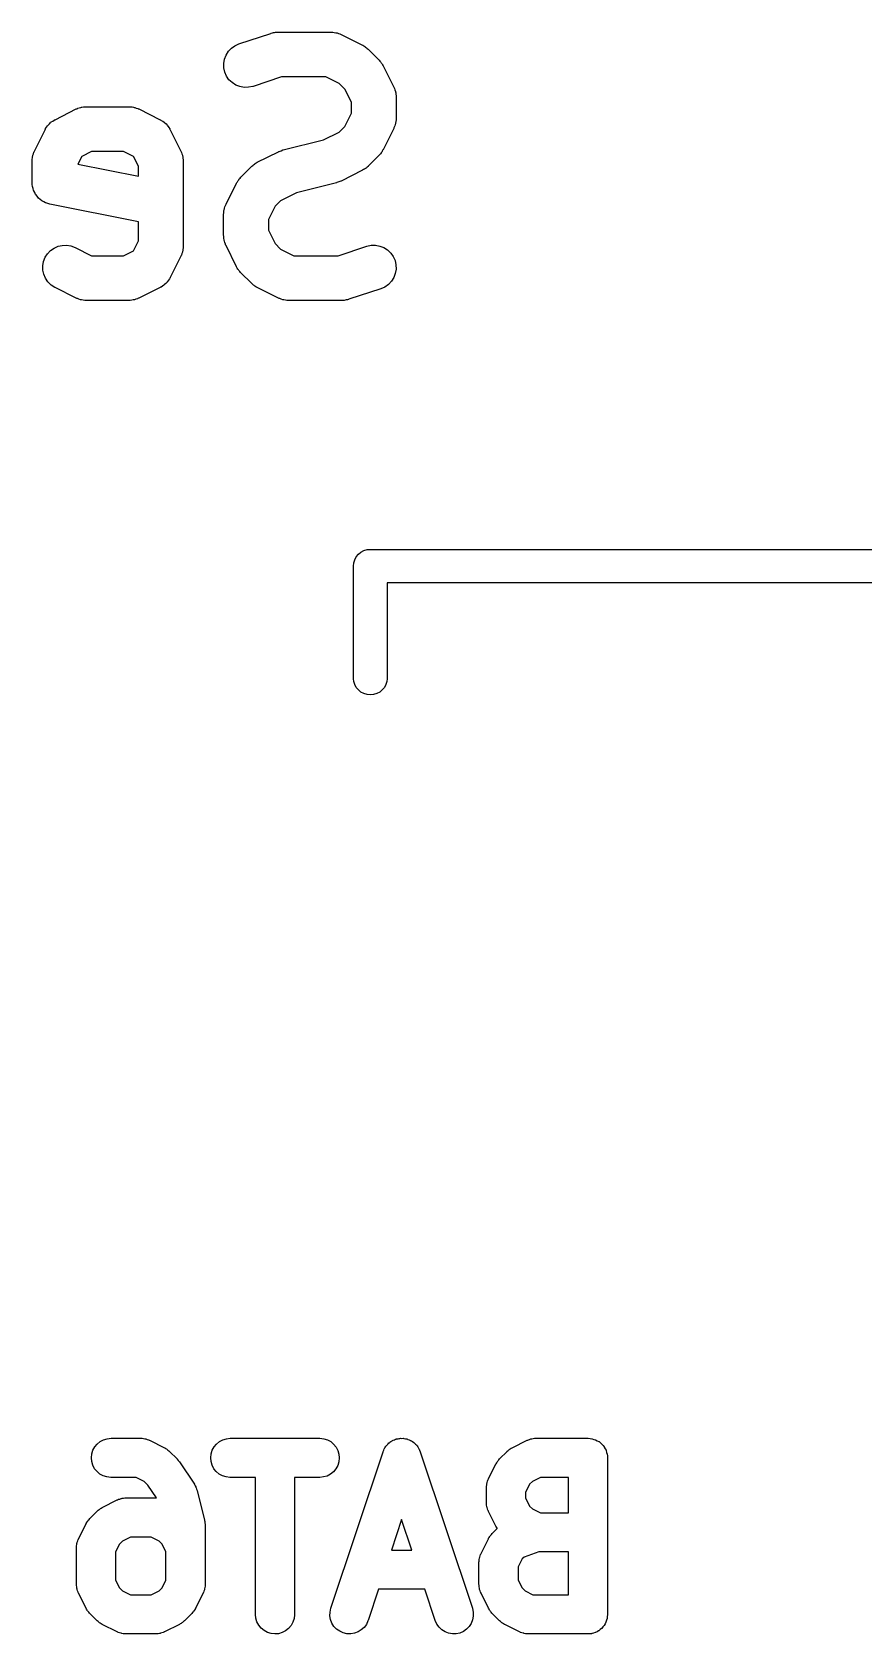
# Model space of a CAD drawing. Extents: x 10 to 156, y -120 to 0.
# Drawn here: x 49.57 to 53.29, y -119.41 to -112.25 of the extents above; entities that cross this region are included whole.
import ezdxf

# ---------------------------------------------------------------- set-up
doc = ezdxf.new("R2010")
doc.units = 0
doc.header["$MEASUREMENT"] = 0
doc.layers.add('BLACK', color=7, linetype='CONTINUOUS')

msp = doc.modelspace()

# ---------------------------------------------------------------- linework, layer by layer
at = {"layer": 'BLACK', "linetype": 'CONTINUOUS'}
for p, q in [((50.4922, -112.305), (50.635, -112.258)), ((50.635, -112.258), (50.6364, -112.257)), ((50.6364, -112.257), (50.6419, -112.256)), ((50.6419, -112.256), (50.6472, -112.254)), ((50.6472, -112.254), (50.6514, -112.254)), ((50.6514, -112.254), (50.6555, -112.253)), ((50.6555, -112.253), (50.6611, -112.253)), ((50.6611, -112.253), (50.6667, -112.252)), ((50.6667, -112.252), (50.9048, -112.252)), ((50.9048, -112.252), (50.9062, -112.252)), ((50.9062, -112.252), (50.9091, -112.253)), ((50.9091, -112.253), (50.912, -112.253)), ((50.912, -112.253), (50.9188, -112.254)), ((50.9188, -112.254), (50.9256, -112.255)), ((50.9256, -112.255), (50.9284, -112.255)), ((50.9284, -112.255), (50.9313, -112.256)), ((50.9313, -112.256), (50.9376, -112.258)), ((50.9376, -112.258), (50.9442, -112.26)), ((50.9442, -112.26), (50.9467, -112.262)), ((50.9467, -112.262), (50.9495, -112.263)), ((50.9495, -112.263), (51.0447, -112.311)), ((50.4275, -112.373), (50.4345, -112.355)), ((50.4345, -112.355), (50.445, -112.338)), ((50.445, -112.338), (50.4584, -112.324)), ((50.4584, -112.324), (50.4744, -112.313)), ((50.4744, -112.313), (50.4922, -112.305)), ((51.0447, -112.311), (51.046, -112.311)), ((51.046, -112.311), (51.0507, -112.314)), ((51.0507, -112.314), (51.0556, -112.317)), ((51.0556, -112.317), (51.0588, -112.32)), ((51.0588, -112.32), (51.0623, -112.322)), ((51.0623, -112.322), (51.0664, -112.326)), ((51.0664, -112.326), (51.0707, -112.329)), ((51.0707, -112.329), (51.1183, -112.377)), ((50.4241, -112.392), (50.4275, -112.373)), ((50.4245, -112.412), (50.4241, -112.392)), ((50.4287, -112.431), (50.4245, -112.412)), ((50.4365, -112.449), (50.4287, -112.431)), ((51.1183, -112.377), (51.1193, -112.378)), ((51.1193, -112.378), (51.1228, -112.382)), ((51.1228, -112.382), (51.1267, -112.386)), ((51.1267, -112.386), (51.1289, -112.39)), ((51.1289, -112.39), (51.1315, -112.393)), ((51.1315, -112.393), (51.1341, -112.398)), ((51.1341, -112.398), (51.1371, -112.403)), ((51.1371, -112.403), (51.1847, -112.498)), ((50.4477, -112.465), (50.4365, -112.449)), ((50.4617, -112.478), (50.4477, -112.465)), ((50.4782, -112.489), (50.4617, -112.478)), ((50.4963, -112.496), (50.4782, -112.489)), ((50.5155, -112.5), (50.4963, -112.496)), ((50.535, -112.499), (50.5155, -112.5)), ((50.5541, -112.495), (50.535, -112.499)), ((50.5554, -112.495), (50.5541, -112.495)), ((50.6829, -112.452), (50.5554, -112.495)), ((50.8812, -112.452), (50.6829, -112.452)), ((50.9408, -112.482), (50.8812, -112.452)), ((50.9654, -112.507), (50.9408, -112.482)), ((50.9952, -112.566), (50.9654, -112.507)), ((51.1847, -112.498), (51.1853, -112.499)), ((51.1853, -112.499), (51.1863, -112.502)), ((51.1863, -112.502), (51.1877, -112.505)), ((51.1877, -112.505), (51.1897, -112.511)), ((51.1897, -112.511), (51.192, -112.518)), ((49.7969, -112.587), (49.8037, -112.586)), ((49.8037, -112.586), (49.8066, -112.586)), ((49.8066, -112.586), (49.8095, -112.586)), ((49.8095, -112.586), (50, -112.586)), ((50, -112.586), (50.0014, -112.586)), ((50.0014, -112.586), (50.0043, -112.586)), ((50.0043, -112.586), (50.0073, -112.586)), ((50.0073, -112.586), (50.014, -112.587)), ((50.9952, -112.614), (50.9952, -112.566)), ((51.192, -112.518), (51.1925, -112.521)), ((51.1925, -112.521), (51.1933, -112.523)), ((51.1933, -112.523), (51.194, -112.53)), ((51.194, -112.53), (51.1951, -112.537)), ((51.1951, -112.537), (51.195, -112.54)), ((51.195, -112.54), (51.1952, -112.543)), ((51.1952, -112.543), (51.1952, -112.638)), ((49.6444, -112.662), (49.6497, -112.657)), ((49.6497, -112.657), (49.6515, -112.656)), ((49.6515, -112.656), (49.653, -112.654)), ((49.653, -112.654), (49.6595, -112.65)), ((49.6595, -112.65), (49.6658, -112.646)), ((49.6658, -112.646), (49.6677, -112.645)), ((49.6677, -112.645), (49.6696, -112.644)), ((49.6696, -112.644), (49.7648, -112.596)), ((49.7648, -112.596), (49.7661, -112.596)), ((49.7661, -112.596), (49.7688, -112.595)), ((49.7688, -112.595), (49.7714, -112.593)), ((49.7714, -112.593), (49.778, -112.591)), ((49.778, -112.591), (49.7844, -112.589)), ((49.7844, -112.589), (49.7873, -112.588)), ((49.7873, -112.588), (49.7901, -112.588)), ((49.7901, -112.588), (49.7969, -112.587)), ((50.014, -112.587), (50.0208, -112.588)), ((50.0208, -112.588), (50.0236, -112.589)), ((50.0236, -112.589), (50.0265, -112.589)), ((50.0265, -112.589), (50.0329, -112.592)), ((50.0329, -112.592), (50.0394, -112.594)), ((50.0394, -112.594), (50.042, -112.595)), ((50.042, -112.595), (50.0447, -112.596)), ((50.0447, -112.596), (50.14, -112.644)), ((50.14, -112.644), (50.1412, -112.645)), ((50.1412, -112.645), (50.143, -112.646)), ((50.143, -112.646), (50.145, -112.647)), ((50.145, -112.647), (50.1512, -112.651)), ((50.1512, -112.651), (50.1576, -112.655)), ((50.1576, -112.655), (50.1591, -112.657)), ((50.1591, -112.657), (50.1609, -112.658)), ((50.1609, -112.658), (50.1661, -112.663)), ((50.9654, -112.674), (50.9952, -112.614)), ((51.1938, -112.652), (51.1931, -112.659)), ((51.195, -112.645), (51.1938, -112.652)), ((51.1952, -112.639), (51.1949, -112.642)), ((51.1949, -112.642), (51.195, -112.645)), ((51.1952, -112.638), (51.1952, -112.639)), ((49.5772, -112.784), (49.6248, -112.689)), ((49.6248, -112.689), (49.6255, -112.687)), ((49.6255, -112.687), (49.6267, -112.686)), ((49.6267, -112.686), (49.6275, -112.684)), ((49.6275, -112.684), (49.6319, -112.677)), ((49.6319, -112.677), (49.6361, -112.671)), ((49.6361, -112.671), (49.6376, -112.669)), ((49.6376, -112.669), (49.6389, -112.668)), ((49.6389, -112.668), (49.6444, -112.662)), ((50.1661, -112.663), (50.1716, -112.669)), ((50.1716, -112.669), (50.1728, -112.671)), ((50.1728, -112.671), (50.1743, -112.672)), ((50.1743, -112.672), (50.1784, -112.679)), ((50.1784, -112.679), (50.1827, -112.685)), ((50.1827, -112.685), (50.1835, -112.687)), ((50.1835, -112.687), (50.1847, -112.689)), ((50.1847, -112.689), (50.2323, -112.784)), ((50.8699, -112.734), (50.9408, -112.699)), ((50.9408, -112.699), (50.9654, -112.674)), ((51.1847, -112.683), (51.1371, -112.778)), ((51.1857, -112.68), (51.1847, -112.683)), ((51.1872, -112.677), (51.1857, -112.68)), ((51.1892, -112.671), (51.1872, -112.677)), ((51.1917, -112.665), (51.1892, -112.671)), ((51.1922, -112.662), (51.1917, -112.665)), ((51.1931, -112.659), (51.1922, -112.662)), ((49.5702, -112.802), (49.5727, -112.796)), ((49.5727, -112.796), (49.5748, -112.789)), ((49.5748, -112.789), (49.5762, -112.787)), ((49.5762, -112.787), (49.5772, -112.784)), ((49.8331, -112.786), (49.7888, -112.808)), ((49.9764, -112.786), (49.8331, -112.786)), ((50.0207, -112.808), (49.9764, -112.786)), ((50.2323, -112.784), (50.2329, -112.785)), ((50.2329, -112.785), (50.2339, -112.788)), ((50.2339, -112.788), (50.2353, -112.79)), ((50.2353, -112.79), (50.2373, -112.797)), ((50.2373, -112.797), (50.2396, -112.803)), ((50.5743, -112.834), (50.6696, -112.787)), ((50.6696, -112.787), (50.6708, -112.786)), ((50.6708, -112.786), (50.6713, -112.786)), ((50.6713, -112.786), (50.6716, -112.786)), ((50.6716, -112.786), (50.6804, -112.783)), ((50.6804, -112.783), (50.6891, -112.779)), ((50.6891, -112.779), (50.6896, -112.779)), ((50.6896, -112.779), (50.69, -112.779)), ((50.69, -112.779), (50.8699, -112.734)), ((51.1219, -112.8), (51.1183, -112.804)), ((51.1258, -112.796), (51.1219, -112.8)), ((51.1281, -112.792), (51.1258, -112.796)), ((51.1307, -112.789), (51.1281, -112.792)), ((51.1334, -112.784), (51.1307, -112.789)), ((51.1364, -112.779), (51.1334, -112.784)), ((51.1371, -112.778), (51.1364, -112.779)), ((49.5667, -112.827), (49.567, -112.824)), ((49.5667, -112.829), (49.5667, -112.827)), ((49.5667, -112.924), (49.5667, -112.829)), ((49.5669, -112.821), (49.5681, -112.815)), ((49.567, -112.824), (49.5669, -112.821)), ((49.5681, -112.815), (49.5689, -112.808)), ((49.5689, -112.808), (49.5697, -112.805)), ((49.5697, -112.805), (49.5702, -112.802)), ((49.7888, -112.808), (49.7714, -112.843)), ((49.7714, -112.843), (50.0429, -112.897)), ((50.0429, -112.852), (50.0207, -112.808)), ((50.0429, -112.897), (50.0429, -112.852)), ((50.2396, -112.803), (50.2401, -112.806)), ((50.2401, -112.806), (50.241, -112.809)), ((50.241, -112.809), (50.2416, -112.816)), ((50.2416, -112.816), (50.2427, -112.823)), ((50.2427, -112.823), (50.2426, -112.826)), ((50.2426, -112.826), (50.2429, -112.829)), ((50.2429, -112.829), (50.2429, -113.21)), ((50.5007, -112.901), (50.5483, -112.853)), ((50.5483, -112.853), (50.5493, -112.852)), ((50.5493, -112.852), (50.5537, -112.849)), ((50.5537, -112.849), (50.5578, -112.845)), ((50.5578, -112.845), (50.5613, -112.843)), ((50.5613, -112.843), (50.5646, -112.84)), ((50.5646, -112.84), (50.5696, -112.837)), ((50.5696, -112.837), (50.5743, -112.834)), ((51.0447, -112.87), (50.9495, -112.918)), ((51.0495, -112.867), (51.0447, -112.87)), ((51.0545, -112.865), (51.0495, -112.867)), ((51.0577, -112.862), (51.0545, -112.865)), ((51.0612, -112.86), (51.0577, -112.862)), ((51.0653, -112.856), (51.0612, -112.86)), ((51.0697, -112.853), (51.0653, -112.856)), ((51.0707, -112.852), (51.0697, -112.853)), ((51.1183, -112.804), (51.0707, -112.852)), ((49.5676, -112.933), (49.5667, -112.924)), ((49.5684, -112.942), (49.5676, -112.933)), ((49.5685, -112.943), (49.5684, -112.942)), ((49.5686, -112.943), (49.5685, -112.943)), ((49.5713, -112.952), (49.5686, -112.943)), ((50.4344, -113.022), (50.482, -112.927)), ((50.482, -112.927), (50.4826, -112.925)), ((50.4826, -112.925), (50.4857, -112.921)), ((50.4857, -112.921), (50.4883, -112.916)), ((50.4883, -112.916), (50.491, -112.913)), ((50.491, -112.913), (50.4932, -112.909)), ((50.4932, -112.909), (50.4972, -112.905)), ((50.4972, -112.905), (50.5007, -112.901)), ((50.929, -112.926), (50.7492, -112.971)), ((50.9294, -112.925), (50.929, -112.926)), ((50.9299, -112.925), (50.9294, -112.925)), ((50.9387, -112.922), (50.9299, -112.925)), ((50.9474, -112.919), (50.9387, -112.922)), ((50.9478, -112.919), (50.9474, -112.919)), ((50.9482, -112.919), (50.9478, -112.919)), ((50.9495, -112.918), (50.9482, -112.919)), ((49.5739, -112.961), (49.5713, -112.952)), ((49.5741, -112.961), (49.5739, -112.961)), ((49.5742, -112.962), (49.5741, -112.961)), ((49.5786, -112.97), (49.5742, -112.962)), ((49.5829, -112.978), (49.5786, -112.97)), ((49.5832, -112.979), (49.5829, -112.978)), ((49.5834, -112.979), (49.5832, -112.979)), ((49.5893, -112.986), (49.5834, -112.979)), ((49.5951, -112.994), (49.5893, -112.986)), ((49.5954, -112.994), (49.5951, -112.994)), ((49.5957, -112.994), (49.5954, -112.994)), ((49.6028, -113), (49.5957, -112.994)), ((49.61, -113.006), (49.6028, -113)), ((49.6104, -113.006), (49.61, -113.006)), ((49.6107, -113.007), (49.6104, -113.006)), ((49.6189, -113.011), (49.6107, -113.007)), ((49.6271, -113.016), (49.6189, -113.011)), ((49.6275, -113.016), (49.6271, -113.016)), ((49.6279, -113.016), (49.6275, -113.016)), ((49.6369, -113.019), (49.6279, -113.016)), ((50.6783, -113.006), (50.6536, -113.031)), ((50.7492, -112.971), (50.6783, -113.006)), ((49.6457, -113.022), (49.6369, -113.019)), ((49.6465, -113.022), (49.6457, -113.022)), ((49.6466, -113.022), (49.6465, -113.022)), ((49.6471, -113.022), (49.6466, -113.022)), ((49.6466, -113.022), (49.6466, -113.022)), ((50.0429, -113.101), (49.6471, -113.022)), ((50.4238, -113.065), (50.4241, -113.062)), ((50.4238, -113.067), (50.4238, -113.065)), ((50.4238, -113.162), (50.4238, -113.067)), ((50.4241, -113.059), (50.4252, -113.053)), ((50.4241, -113.062), (50.4241, -113.059)), ((50.4252, -113.053), (50.426, -113.046)), ((50.426, -113.046), (50.4269, -113.043)), ((50.4269, -113.043), (50.4274, -113.04)), ((50.4274, -113.04), (50.4298, -113.034)), ((50.4298, -113.034), (50.4319, -113.027)), ((50.4319, -113.027), (50.4333, -113.025)), ((50.4333, -113.025), (50.4344, -113.022)), ((50.6536, -113.031), (50.6238, -113.09)), ((50.0429, -113.186), (50.0429, -113.101)), ((50.6238, -113.09), (50.6238, -113.138)), ((50.6238, -113.138), (50.6536, -113.198)), ((49.6357, -113.243), (49.6492, -113.229)), ((49.6492, -113.229), (49.6651, -113.218)), ((49.6651, -113.218), (49.683, -113.21)), ((49.683, -113.21), (49.702, -113.206)), ((49.702, -113.206), (49.7215, -113.205)), ((49.7215, -113.205), (49.7408, -113.208)), ((49.7408, -113.208), (49.759, -113.215)), ((49.759, -113.215), (49.8331, -113.252)), ((49.9764, -113.252), (50.0207, -113.23)), ((50.0207, -113.23), (50.0429, -113.186)), ((50.2407, -113.23), (50.2398, -113.233)), ((50.2414, -113.224), (50.2407, -113.23)), ((50.2426, -113.217), (50.2414, -113.224)), ((50.2428, -113.211), (50.2425, -113.214)), ((50.2425, -113.214), (50.2426, -113.217)), ((50.2429, -113.21), (50.2428, -113.211)), ((50.4241, -113.165), (50.4238, -113.162)), ((50.424, -113.168), (50.4241, -113.165)), ((50.425, -113.175), (50.424, -113.168)), ((50.4257, -113.181), (50.425, -113.175)), ((50.4266, -113.184), (50.4257, -113.181)), ((50.427, -113.187), (50.4266, -113.184)), ((50.4294, -113.193), (50.427, -113.187)), ((50.4314, -113.2), (50.4294, -113.193)), ((50.4327, -113.203), (50.4314, -113.2)), ((50.4338, -113.205), (50.4327, -113.203)), ((50.4344, -113.207), (50.4338, -113.205)), ((50.482, -113.302), (50.4344, -113.207)), ((50.6536, -113.198), (50.6783, -113.223)), ((50.6783, -113.223), (50.7379, -113.252)), ((50.9362, -113.252), (51.0636, -113.21)), ((51.0636, -113.21), (51.0649, -113.209)), ((51.0649, -113.209), (51.084, -113.205)), ((51.084, -113.205), (51.1035, -113.205)), ((51.1035, -113.205), (51.1227, -113.209)), ((51.1227, -113.209), (51.1409, -113.216)), ((51.1409, -113.216), (51.1573, -113.226)), ((51.1573, -113.226), (51.1714, -113.24)), ((49.6146, -113.297), (49.618, -113.278)), ((49.615, -113.316), (49.6146, -113.297)), ((49.618, -113.278), (49.6252, -113.259)), ((49.6252, -113.259), (49.6357, -113.243)), ((49.8331, -113.252), (49.9764, -113.252)), ((50.2323, -113.254), (50.1847, -113.349)), ((50.2334, -113.251), (50.2323, -113.254)), ((50.2348, -113.249), (50.2334, -113.251)), ((50.2368, -113.242), (50.2348, -113.249)), ((50.2393, -113.236), (50.2368, -113.242)), ((50.2398, -113.233), (50.2393, -113.236)), ((50.485, -113.307), (50.482, -113.302)), ((50.7379, -113.252), (50.9362, -113.252)), ((51.1714, -113.24), (51.1825, -113.256)), ((51.1825, -113.256), (51.1903, -113.274)), ((51.1903, -113.274), (51.1945, -113.293)), ((51.1945, -113.293), (51.1949, -113.312)), ((49.6191, -113.335), (49.615, -113.316)), ((49.6269, -113.353), (49.6191, -113.335)), ((49.6379, -113.369), (49.6269, -113.353)), ((49.6519, -113.383), (49.6379, -113.369)), ((50.1707, -113.37), (50.1651, -113.376)), ((50.1719, -113.369), (50.1707, -113.37)), ((50.1734, -113.367), (50.1719, -113.369)), ((50.1776, -113.361), (50.1734, -113.367)), ((50.182, -113.355), (50.1776, -113.361)), ((50.1829, -113.353), (50.182, -113.355)), ((50.184, -113.351), (50.1829, -113.353)), ((50.1847, -113.349), (50.184, -113.351)), ((50.4876, -113.312), (50.485, -113.307)), ((50.4902, -113.315), (50.4876, -113.312)), ((50.4924, -113.318), (50.4902, -113.315)), ((50.4962, -113.322), (50.4924, -113.318)), ((50.4997, -113.327), (50.4962, -113.322)), ((50.5007, -113.328), (50.4997, -113.327)), ((50.5483, -113.375), (50.5007, -113.328)), ((51.1741, -113.366), (51.1606, -113.38)), ((51.1845, -113.35), (51.1741, -113.366)), ((51.1916, -113.332), (51.1845, -113.35)), ((51.1949, -113.312), (51.1916, -113.332)), ((49.6683, -113.394), (49.6519, -113.383)), ((49.6696, -113.394), (49.6683, -113.394)), ((49.7648, -113.442), (49.6696, -113.394)), ((49.7676, -113.443), (49.7648, -113.442)), ((49.7701, -113.444), (49.7676, -113.443)), ((49.7766, -113.446), (49.7701, -113.444)), ((49.783, -113.449), (49.7766, -113.446)), ((50.0381, -113.445), (50.0316, -113.447)), ((50.0407, -113.443), (50.0381, -113.445)), ((50.0435, -113.442), (50.0407, -113.443)), ((50.0447, -113.442), (50.0435, -113.442)), ((50.14, -113.394), (50.0447, -113.442)), ((50.1418, -113.393), (50.14, -113.394)), ((50.1438, -113.392), (50.1418, -113.393)), ((50.15, -113.388), (50.1438, -113.392)), ((50.1565, -113.384), (50.15, -113.388)), ((50.1581, -113.382), (50.1565, -113.384)), ((50.1598, -113.381), (50.1581, -113.382)), ((50.1651, -113.376), (50.1598, -113.381)), ((50.5527, -113.379), (50.5483, -113.375)), ((50.5567, -113.383), (50.5527, -113.379)), ((50.5602, -113.385), (50.5567, -113.383)), ((50.5634, -113.388), (50.5602, -113.385)), ((50.5684, -113.391), (50.5634, -113.388)), ((50.5731, -113.394), (50.5684, -113.391)), ((50.5743, -113.394), (50.5731, -113.394)), ((50.6696, -113.442), (50.5743, -113.394)), ((50.6723, -113.443), (50.6696, -113.442)), ((50.6749, -113.444), (50.6723, -113.443)), ((50.6814, -113.446), (50.6749, -113.444)), ((50.6878, -113.449), (50.6814, -113.446)), ((51.1269, -113.4), (50.984, -113.447)), ((51.1447, -113.392), (51.1269, -113.4)), ((51.1606, -113.38), (51.1447, -113.392)), ((49.7859, -113.449), (49.783, -113.449)), ((49.7887, -113.45), (49.7859, -113.449)), ((49.7955, -113.451), (49.7887, -113.45)), ((49.8023, -113.452), (49.7955, -113.451)), ((49.8052, -113.452), (49.8023, -113.452)), ((49.8081, -113.452), (49.8052, -113.452)), ((49.8095, -113.452), (49.8081, -113.452)), ((50, -113.452), (49.8095, -113.452)), ((50.0029, -113.452), (50, -113.452)), ((50.0059, -113.452), (50.0029, -113.452)), ((50.0126, -113.451), (50.0059, -113.452)), ((50.0194, -113.45), (50.0126, -113.451)), ((50.0222, -113.45), (50.0194, -113.45)), ((50.0251, -113.449), (50.0222, -113.45)), ((50.0316, -113.447), (50.0251, -113.449)), ((50.6907, -113.449), (50.6878, -113.449)), ((50.6935, -113.45), (50.6907, -113.449)), ((50.7003, -113.451), (50.6935, -113.45)), ((50.707, -113.452), (50.7003, -113.451)), ((50.71, -113.452), (50.707, -113.452)), ((50.7129, -113.452), (50.71, -113.452)), ((50.7143, -113.452), (50.7129, -113.452)), ((50.9524, -113.452), (50.7143, -113.452)), ((50.958, -113.452), (50.9524, -113.452)), ((50.9636, -113.452), (50.958, -113.452)), ((50.9677, -113.451), (50.9636, -113.452)), ((50.9718, -113.45), (50.9677, -113.451)), ((50.9772, -113.449), (50.9718, -113.45)), ((50.9827, -113.448), (50.9772, -113.449)), ((50.984, -113.447), (50.9827, -113.448)), ((51.0173, -114.598), (51.0267, -114.587)), ((51.0267, -114.587), (51.0381, -114.577)), ((51.0381, -114.577), (51.0512, -114.57)), ((51.0512, -114.57), (51.0653, -114.566)), ((51.0653, -114.566), (51.0763, -114.565)), ((51.0763, -114.565), (51.08, -114.565)), ((51.08, -114.565), (51.0837, -114.565)), ((51.0837, -114.565), (72.0763, -114.565)), ((51.0046, -114.64), (51.0061, -114.625)), ((51.005, -114.644), (51.0046, -114.64)), ((51.005, -115.144), (51.005, -114.644)), ((51.0061, -114.625), (51.0104, -114.611)), ((51.0104, -114.611), (51.0173, -114.598)), ((72.005, -114.715), (51.155, -114.715)), ((51.155, -114.715), (51.155, -115.144)), ((51.0061, -115.155), (51.005, -115.144)), ((51.0104, -115.169), (51.0061, -115.155)), ((51.1539, -115.155), (51.1496, -115.169)), ((51.155, -115.144), (51.1539, -115.155)), ((51.0173, -115.182), (51.0104, -115.169)), ((51.0267, -115.193), (51.0173, -115.182)), ((51.0381, -115.203), (51.0267, -115.193)), ((51.0512, -115.21), (51.0381, -115.203)), ((51.0653, -115.214), (51.0512, -115.21)), ((51.08, -115.215), (51.0653, -115.214)), ((51.0947, -115.214), (51.08, -115.215)), ((51.1088, -115.21), (51.0947, -115.214)), ((51.1219, -115.203), (51.1088, -115.21)), ((51.1333, -115.193), (51.1219, -115.203)), ((51.1427, -115.182), (51.1333, -115.193)), ((51.1496, -115.169), (51.1427, -115.182)), ((49.8343, -118.609), (49.8393, -118.593)), ((49.8393, -118.593), (49.8475, -118.578)), ((49.8475, -118.578), (49.8583, -118.565)), ((49.8583, -118.565), (49.8716, -118.554)), ((49.8716, -118.554), (49.8867, -118.546)), ((49.8867, -118.546), (49.903, -118.541)), ((49.903, -118.541), (49.92, -118.539)), ((49.92, -118.539), (50.0533, -118.539)), ((50.0533, -118.539), (50.0546, -118.539)), ((50.0546, -118.539), (50.0571, -118.539)), ((50.0571, -118.539), (50.0597, -118.539)), ((50.0597, -118.539), (50.0656, -118.54)), ((50.0656, -118.54), (50.0715, -118.541)), ((50.0715, -118.541), (50.074, -118.542)), ((50.074, -118.542), (50.0765, -118.542)), ((50.0765, -118.542), (50.0821, -118.544)), ((50.0821, -118.544), (50.0878, -118.546)), ((50.0878, -118.546), (50.0901, -118.547)), ((50.0901, -118.547), (50.0925, -118.548)), ((50.0925, -118.548), (50.1591, -118.582)), ((50.1591, -118.582), (50.1602, -118.582)), ((50.1602, -118.582), (50.1643, -118.585)), ((50.1643, -118.585), (50.1687, -118.587)), ((50.1687, -118.587), (50.1715, -118.59)), ((50.1715, -118.59), (50.1745, -118.592)), ((50.1745, -118.592), (50.1781, -118.595)), ((50.1781, -118.595), (50.1819, -118.598)), ((50.1819, -118.598), (50.2152, -118.631)), ((50.3676, -118.609), (50.3727, -118.593)), ((50.3727, -118.593), (50.3808, -118.578)), ((50.3808, -118.578), (50.3917, -118.565)), ((50.3917, -118.565), (50.4049, -118.554)), ((50.4049, -118.554), (50.42, -118.546)), ((50.42, -118.546), (50.4363, -118.541)), ((50.4363, -118.541), (50.4533, -118.539)), ((50.4533, -118.539), (50.8533, -118.539)), ((50.8533, -118.539), (50.8546, -118.539)), ((50.8546, -118.539), (50.8715, -118.541)), ((50.8715, -118.541), (50.8878, -118.546)), ((50.8878, -118.546), (50.9028, -118.554)), ((50.9028, -118.554), (50.9158, -118.565)), ((50.9037, -119.299), (51.137, -118.599)), ((50.9158, -118.565), (50.9265, -118.579)), ((50.9265, -118.579), (50.9345, -118.594)), ((50.9345, -118.594), (50.9393, -118.61)), ((51.137, -118.599), (51.1374, -118.598)), ((51.1374, -118.598), (51.1399, -118.592)), ((51.1399, -118.592), (51.1422, -118.587)), ((51.1422, -118.587), (51.1435, -118.585)), ((51.1435, -118.585), (51.1446, -118.582)), ((51.1446, -118.582), (51.1481, -118.577)), ((51.1481, -118.577), (51.1514, -118.572)), ((51.1514, -118.572), (51.1531, -118.571)), ((51.1531, -118.571), (51.1546, -118.569)), ((51.1546, -118.569), (51.159, -118.564)), ((51.159, -118.564), (51.1632, -118.56)), ((51.1632, -118.56), (51.1653, -118.559)), ((51.1653, -118.559), (51.1671, -118.557)), ((51.1671, -118.557), (51.1723, -118.554)), ((51.1723, -118.554), (51.1773, -118.55)), ((51.1773, -118.55), (51.1796, -118.549)), ((51.1796, -118.549), (51.1817, -118.548)), ((51.1817, -118.548), (51.1874, -118.546)), ((51.1874, -118.546), (51.1929, -118.543)), ((51.1929, -118.543), (51.1954, -118.543)), ((51.1954, -118.543), (51.1977, -118.542)), ((51.1977, -118.542), (51.2037, -118.541)), ((51.2037, -118.541), (51.2096, -118.54)), ((51.2096, -118.54), (51.2121, -118.54)), ((51.2121, -118.54), (51.2146, -118.539)), ((51.2146, -118.539), (51.2206, -118.54)), ((51.2206, -118.54), (51.2267, -118.539)), ((51.2267, -118.539), (51.2291, -118.54)), ((51.2291, -118.54), (51.2316, -118.54)), ((51.2316, -118.54), (51.2375, -118.541)), ((51.2375, -118.541), (51.2435, -118.542)), ((51.2435, -118.542), (51.2458, -118.543)), ((51.2458, -118.543), (51.2482, -118.544)), ((51.2482, -118.544), (51.2538, -118.546)), ((51.2538, -118.546), (51.2594, -118.549)), ((51.2594, -118.549), (51.2615, -118.55)), ((51.2615, -118.55), (51.2638, -118.551)), ((51.2638, -118.551), (51.2687, -118.554)), ((51.2687, -118.554), (51.2738, -118.558)), ((51.2738, -118.558), (51.2756, -118.559)), ((51.2756, -118.559), (51.2777, -118.561)), ((51.2777, -118.561), (51.2818, -118.565)), ((51.2818, -118.565), (51.2862, -118.569)), ((51.2862, -118.569), (51.2876, -118.571)), ((51.2876, -118.571), (51.2894, -118.573)), ((51.2894, -118.573), (51.2926, -118.578)), ((51.2926, -118.578), (51.2961, -118.583)), ((51.2961, -118.583), (51.2971, -118.586)), ((51.2971, -118.586), (51.2984, -118.588)), ((51.2984, -118.588), (51.3005, -118.593)), ((51.3005, -118.593), (51.303, -118.599)), ((51.303, -118.599), (51.5363, -119.299)), ((51.6581, -118.631), (51.6915, -118.598)), ((51.6915, -118.598), (51.6923, -118.597)), ((51.6923, -118.597), (51.6962, -118.594)), ((51.6962, -118.594), (51.6997, -118.591)), ((51.6997, -118.591), (51.7028, -118.589)), ((51.7028, -118.589), (51.7057, -118.587)), ((51.7057, -118.587), (51.71, -118.584)), ((51.71, -118.584), (51.7142, -118.582)), ((51.7142, -118.582), (51.7809, -118.548)), ((51.7809, -118.548), (51.782, -118.548)), ((51.782, -118.548), (51.7844, -118.547)), ((51.7844, -118.547), (51.7867, -118.546)), ((51.7867, -118.546), (51.7924, -118.544)), ((51.7924, -118.544), (51.798, -118.542)), ((51.798, -118.542), (51.8005, -118.542)), ((51.8005, -118.542), (51.803, -118.541)), ((51.803, -118.541), (51.809, -118.54)), ((51.809, -118.54), (51.8149, -118.539)), ((51.8149, -118.539), (51.8174, -118.539)), ((51.8174, -118.539), (51.82, -118.539)), ((51.82, -118.539), (52.0533, -118.539)), ((52.0533, -118.539), (52.0539, -118.539)), ((52.0539, -118.539), (52.0539, -118.539)), ((52.0539, -118.539), (52.054, -118.539)), ((52.054, -118.539), (52.0546, -118.539)), ((52.0546, -118.539), (52.0627, -118.54)), ((52.0627, -118.54), (52.0709, -118.541)), ((52.0709, -118.541), (52.0712, -118.541)), ((52.0712, -118.541), (52.0715, -118.541)), ((52.0715, -118.541), (52.0793, -118.544)), ((52.0793, -118.544), (52.0872, -118.546)), ((52.0872, -118.546), (52.0875, -118.546)), ((52.0875, -118.546), (52.0878, -118.546)), ((52.0878, -118.546), (52.095, -118.55)), ((52.095, -118.55), (52.1023, -118.554)), ((52.1023, -118.554), (52.1025, -118.554)), ((52.1025, -118.554), (52.1028, -118.554)), ((52.1028, -118.554), (52.1091, -118.56)), ((52.1091, -118.56), (52.1154, -118.565)), ((52.1154, -118.565), (52.1156, -118.565)), ((52.1156, -118.565), (52.1158, -118.565)), ((52.1158, -118.565), (52.121, -118.572)), ((52.121, -118.572), (52.1262, -118.578)), ((52.1262, -118.578), (52.1264, -118.579)), ((52.1264, -118.579), (52.1265, -118.579)), ((52.1265, -118.579), (52.1304, -118.586)), ((52.1304, -118.586), (52.1342, -118.593)), ((52.1342, -118.593), (52.1343, -118.594)), ((52.1343, -118.594), (52.1345, -118.594)), ((52.1345, -118.594), (52.1368, -118.602)), ((52.1368, -118.602), (52.1392, -118.61)), ((49.8325, -118.626), (49.8343, -118.609)), ((49.834, -118.643), (49.8325, -118.626)), ((49.8389, -118.659), (49.834, -118.643)), ((49.8468, -118.675), (49.8389, -118.659)), ((50.2152, -118.631), (50.2153, -118.632)), ((50.2153, -118.632), (50.2153, -118.632)), ((50.2153, -118.632), (50.2153, -118.632)), ((50.2153, -118.632), (50.2161, -118.632)), ((50.2161, -118.632), (50.2211, -118.639)), ((50.2211, -118.639), (50.2261, -118.645)), ((50.2261, -118.645), (50.2928, -118.745)), ((50.3658, -118.626), (50.3676, -118.609)), ((50.3674, -118.643), (50.3658, -118.626)), ((50.3722, -118.659), (50.3674, -118.643)), ((50.3801, -118.675), (50.3722, -118.659)), ((50.934, -118.661), (50.9259, -118.676)), ((50.939, -118.644), (50.934, -118.661)), ((50.9408, -118.627), (50.939, -118.644)), ((50.9393, -118.61), (50.9408, -118.627)), ((51.6084, -118.721), (51.6417, -118.654)), ((51.6417, -118.654), (51.6423, -118.653)), ((51.6423, -118.653), (51.645, -118.649)), ((51.645, -118.649), (51.6473, -118.645)), ((51.6473, -118.645), (51.6496, -118.642)), ((51.6496, -118.642), (51.6516, -118.639)), ((51.6516, -118.639), (51.655, -118.635)), ((51.655, -118.635), (51.6581, -118.631)), ((52.1392, -118.61), (52.1392, -118.61)), ((52.1392, -118.61), (52.1393, -118.61)), ((52.1393, -118.61), (52.14, -118.618)), ((52.14, -118.618), (52.1408, -118.627)), ((52.1408, -118.627), (52.1408, -119.327)), ((49.8575, -118.688), (49.8468, -118.675)), ((49.8706, -118.699), (49.8575, -118.688)), ((49.8855, -118.707), (49.8706, -118.699)), ((49.9018, -118.712), (49.8855, -118.707)), ((49.9188, -118.714), (49.9018, -118.712)), ((49.92, -118.714), (49.9188, -118.714)), ((50.0327, -118.714), (49.92, -118.714)), ((50.0682, -118.732), (50.0327, -118.714)), ((50.0853, -118.749), (50.0682, -118.732)), ((50.2928, -118.745), (50.2935, -118.746)), ((50.3908, -118.688), (50.3801, -118.675)), ((50.4039, -118.699), (50.3908, -118.688)), ((50.4189, -118.707), (50.4039, -118.699)), ((50.4351, -118.712), (50.4189, -118.707)), ((50.4521, -118.714), (50.4351, -118.712)), ((50.4533, -118.714), (50.4521, -118.714)), ((50.5658, -118.714), (50.4533, -118.714)), ((50.5658, -119.327), (50.5658, -118.714)), ((50.8533, -118.714), (50.7408, -118.714)), ((50.7408, -118.714), (50.7408, -119.327)), ((50.8703, -118.712), (50.8533, -118.714)), ((50.8867, -118.708), (50.8703, -118.712)), ((50.9018, -118.7), (50.8867, -118.708)), ((50.915, -118.689), (50.9018, -118.7)), ((50.9259, -118.676), (50.915, -118.689)), ((51.6004, -118.748), (51.6011, -118.742)), ((51.6011, -118.742), (51.6019, -118.739)), ((51.6019, -118.739), (51.6023, -118.737)), ((51.6023, -118.737), (51.6044, -118.731)), ((51.6044, -118.731), (51.6062, -118.726)), ((51.6062, -118.726), (51.6075, -118.723)), ((51.6075, -118.723), (51.6084, -118.721)), ((51.7919, -118.745), (51.7742, -118.781)), ((51.8052, -118.732), (51.7919, -118.745)), ((51.8407, -118.714), (51.8052, -118.732)), ((51.9658, -118.714), (51.8407, -118.714)), ((51.9658, -118.872), (51.9658, -118.714)), ((49.8809, -118.848), (49.9475, -118.815)), ((49.9475, -118.815), (49.9486, -118.815)), ((49.9486, -118.815), (49.951, -118.814)), ((49.951, -118.814), (49.9533, -118.812)), ((49.9533, -118.812), (49.9591, -118.811)), ((49.9591, -118.811), (49.9647, -118.809)), ((49.9647, -118.809), (49.9672, -118.808)), ((49.9672, -118.808), (49.9697, -118.807)), ((49.9697, -118.807), (49.9756, -118.807)), ((49.9756, -118.807), (49.9815, -118.806)), ((49.9815, -118.806), (49.9841, -118.806)), ((49.9841, -118.806), (49.9867, -118.806)), ((49.9867, -118.806), (50.12, -118.806)), ((50.1233, -118.806), (50.0853, -118.749)), ((50.12, -118.806), (50.1212, -118.806)), ((50.1212, -118.806), (50.1233, -118.806)), ((50.2935, -118.746), (50.2961, -118.751)), ((50.2961, -118.751), (50.2991, -118.756)), ((50.2991, -118.756), (50.3001, -118.759)), ((50.3001, -118.759), (50.3013, -118.761)), ((50.3013, -118.761), (50.3029, -118.767)), ((50.3029, -118.767), (50.3049, -118.772)), ((50.3049, -118.772), (50.3382, -118.905)), ((51.5992, -118.759), (51.5995, -118.756)), ((51.5992, -118.76), (51.5992, -118.759)), ((51.5992, -118.827), (51.5992, -118.76)), ((51.5994, -118.754), (51.6004, -118.748)), ((51.5995, -118.756), (51.5994, -118.754)), ((51.7742, -118.781), (51.7742, -118.806)), ((51.7742, -118.806), (51.7919, -118.842)), ((49.8248, -118.898), (49.8581, -118.865)), ((49.8581, -118.865), (49.859, -118.864)), ((49.859, -118.864), (49.8628, -118.861)), ((49.8628, -118.861), (49.8664, -118.857)), ((49.8664, -118.857), (49.8695, -118.856)), ((49.8695, -118.856), (49.8723, -118.853)), ((49.8723, -118.853), (49.8767, -118.851)), ((49.8767, -118.851), (49.8809, -118.848)), ((51.5994, -118.829), (51.5992, -118.827)), ((51.5993, -118.832), (51.5994, -118.829)), ((51.6002, -118.838), (51.5993, -118.832)), ((51.6008, -118.844), (51.6002, -118.838)), ((51.6016, -118.846), (51.6008, -118.844)), ((51.602, -118.849), (51.6016, -118.846)), ((51.604, -118.854), (51.602, -118.849)), ((51.6058, -118.86), (51.604, -118.854)), ((51.607, -118.862), (51.6058, -118.86)), ((51.6079, -118.865), (51.607, -118.862)), ((51.6084, -118.866), (51.6079, -118.865)), ((51.6417, -118.932), (51.6084, -118.866)), ((51.7919, -118.842), (51.8052, -118.855)), ((51.8052, -118.855), (51.8407, -118.872)), ((51.8407, -118.872), (51.9658, -118.872)), ((49.7751, -118.988), (49.8084, -118.921)), ((49.8084, -118.921), (49.809, -118.92)), ((49.809, -118.92), (49.8116, -118.916)), ((49.8116, -118.916), (49.814, -118.911)), ((49.814, -118.911), (49.8163, -118.909)), ((49.8163, -118.909), (49.8182, -118.905)), ((49.8182, -118.905), (49.8217, -118.902)), ((49.8217, -118.902), (49.8248, -118.898)), ((50.3382, -118.905), (50.3385, -118.907)), ((50.3385, -118.907), (50.3387, -118.908)), ((50.3387, -118.908), (50.3392, -118.91)), ((50.3392, -118.91), (50.3398, -118.917)), ((50.3398, -118.917), (50.3408, -118.924)), ((50.3408, -118.924), (50.3407, -118.925)), ((50.3407, -118.925), (50.3408, -118.927)), ((50.3408, -118.927), (50.3408, -119.193)), ((51.22, -118.903), (51.1747, -119.039)), ((51.2653, -119.039), (51.22, -118.903)), ((51.6248, -118.965), (51.6475, -118.942)), ((51.6444, -118.937), (51.6417, -118.932)), ((51.6466, -118.941), (51.6444, -118.937)), ((51.6475, -118.942), (51.6466, -118.941)), ((49.7658, -119.025), (49.7661, -119.023)), ((49.7658, -119.027), (49.7658, -119.025)), ((49.7658, -119.193), (49.7658, -119.027)), ((49.7661, -119.02), (49.7671, -119.014)), ((49.7661, -119.023), (49.7661, -119.02)), ((49.7671, -119.014), (49.7677, -119.008)), ((49.7677, -119.008), (49.7685, -119.006)), ((49.7685, -119.006), (49.769, -119.003)), ((49.769, -119.003), (49.7711, -118.998)), ((49.7711, -118.998), (49.7729, -118.992)), ((49.7729, -118.992), (49.7741, -118.99)), ((49.7741, -118.99), (49.7751, -118.988)), ((49.9586, -119.012), (49.9408, -119.047)), ((49.9718, -118.999), (49.9586, -119.012)), ((50.0073, -118.981), (49.9718, -118.999)), ((50.0993, -118.981), (50.0073, -118.981)), ((50.1348, -118.999), (50.0993, -118.981)), ((50.1481, -119.012), (50.1348, -118.999)), ((50.1658, -119.047), (50.1481, -119.012)), ((51.5751, -119.054), (51.6084, -118.988)), ((51.6084, -118.988), (51.609, -118.986)), ((51.609, -118.986), (51.6116, -118.982)), ((51.6116, -118.982), (51.614, -118.978)), ((51.614, -118.978), (51.6163, -118.975)), ((51.6163, -118.975), (51.6182, -118.972)), ((51.6182, -118.972), (51.6217, -118.969)), ((51.6217, -118.969), (51.6248, -118.965)), ((49.9408, -119.047), (49.9408, -119.173)), ((50.1658, -119.173), (50.1658, -119.047)), ((51.1747, -119.039), (51.2653, -119.039)), ((51.5658, -119.092), (51.5661, -119.09)), ((51.5658, -119.093), (51.5658, -119.092)), ((51.5658, -119.193), (51.5658, -119.093)), ((51.5661, -119.087), (51.5671, -119.081)), ((51.5661, -119.09), (51.5661, -119.087)), ((51.5671, -119.081), (51.5677, -119.075)), ((51.5677, -119.075), (51.5685, -119.073)), ((51.5685, -119.073), (51.569, -119.07)), ((51.569, -119.07), (51.5711, -119.065)), ((51.5711, -119.065), (51.5729, -119.059)), ((51.5729, -119.059), (51.5741, -119.057)), ((51.5741, -119.057), (51.5751, -119.054)), ((51.7586, -119.078), (51.7408, -119.114)), ((51.7673, -119.07), (51.7586, -119.078)), ((51.8342, -119.047), (51.7673, -119.07)), ((51.9658, -119.047), (51.8342, -119.047)), ((51.9658, -119.239), (51.9658, -119.047)), ((49.9408, -119.173), (49.9586, -119.208)), ((50.1481, -119.208), (50.1658, -119.173)), ((51.7408, -119.114), (51.7408, -119.173)), ((51.7408, -119.173), (51.7586, -119.208)), ((49.7661, -119.196), (49.7658, -119.193)), ((49.766, -119.198), (49.7661, -119.196)), ((49.7669, -119.204), (49.766, -119.198)), ((49.7675, -119.21), (49.7669, -119.204)), ((49.7682, -119.213), (49.7675, -119.21)), ((49.7686, -119.215), (49.7682, -119.213)), ((49.7707, -119.221), (49.7686, -119.215)), ((49.7724, -119.227), (49.7707, -119.221)), ((49.7736, -119.229), (49.7724, -119.227)), ((49.7745, -119.231), (49.7736, -119.229)), ((49.7751, -119.232), (49.7745, -119.231)), ((49.8084, -119.299), (49.7751, -119.232)), ((49.9586, -119.208), (49.9718, -119.221)), ((49.9718, -119.221), (50.0073, -119.239)), ((50.0073, -119.239), (50.0993, -119.239)), ((50.0993, -119.239), (50.1348, -119.221)), ((50.1348, -119.221), (50.1481, -119.208)), ((50.3316, -119.232), (50.2983, -119.299)), ((50.3325, -119.23), (50.3316, -119.232)), ((50.3338, -119.228), (50.3325, -119.23)), ((50.3356, -119.222), (50.3338, -119.228)), ((50.3377, -119.217), (50.3356, -119.222)), ((50.3381, -119.214), (50.3377, -119.217)), ((50.3389, -119.212), (50.3381, -119.214)), ((50.3396, -119.206), (50.3389, -119.212)), ((50.3406, -119.2), (50.3396, -119.206)), ((50.3408, -119.195), (50.3405, -119.197)), ((50.3405, -119.197), (50.3406, -119.2)), ((50.3408, -119.193), (50.3408, -119.195)), ((51.1164, -119.214), (51.0697, -119.354)), ((51.3236, -119.214), (51.1164, -119.214)), ((51.3703, -119.354), (51.3236, -119.214)), ((51.5661, -119.196), (51.5658, -119.193)), ((51.566, -119.198), (51.5661, -119.196)), ((51.5669, -119.204), (51.566, -119.198)), ((51.5675, -119.21), (51.5669, -119.204)), ((51.5682, -119.213), (51.5675, -119.21)), ((51.5686, -119.215), (51.5682, -119.213)), ((51.5707, -119.221), (51.5686, -119.215)), ((51.5724, -119.227), (51.5707, -119.221)), ((51.5736, -119.229), (51.5724, -119.227)), ((51.5745, -119.231), (51.5736, -119.229)), ((51.5751, -119.232), (51.5745, -119.231)), ((51.6084, -119.299), (51.5751, -119.232)), ((51.7586, -119.208), (51.7718, -119.221)), ((51.7718, -119.221), (51.8073, -119.239)), ((51.8073, -119.239), (51.9658, -119.239)), ((49.811, -119.303), (49.8084, -119.299)), ((49.8133, -119.308), (49.811, -119.303)), ((49.8155, -119.31), (49.8133, -119.308)), ((49.8175, -119.314), (49.8155, -119.31)), ((49.8209, -119.317), (49.8175, -119.314)), ((49.8239, -119.321), (49.8209, -119.317)), ((50.285, -119.318), (50.2819, -119.322)), ((50.2884, -119.315), (50.285, -119.318)), ((50.2904, -119.311), (50.2884, -119.315)), ((50.2927, -119.309), (50.2904, -119.311)), ((50.295, -119.304), (50.2927, -119.309)), ((50.2977, -119.3), (50.295, -119.304)), ((50.2983, -119.299), (50.2977, -119.3)), ((50.8994, -119.333), (50.8999, -119.316)), ((50.8999, -119.316), (50.9037, -119.299)), ((51.5363, -119.299), (51.5367, -119.3)), ((51.5367, -119.3), (51.5403, -119.317)), ((51.5403, -119.317), (51.5405, -119.334)), ((51.611, -119.303), (51.6084, -119.299)), ((51.6133, -119.308), (51.611, -119.303)), ((51.6155, -119.31), (51.6133, -119.308)), ((51.6175, -119.314), (51.6155, -119.31)), ((51.6209, -119.317), (51.6175, -119.314)), ((51.6239, -119.321), (51.6209, -119.317)), ((49.8248, -119.322), (49.8239, -119.321)), ((49.8581, -119.355), (49.8248, -119.322)), ((49.8619, -119.358), (49.8581, -119.355)), ((49.8655, -119.362), (49.8619, -119.358)), ((49.8685, -119.364), (49.8655, -119.362)), ((49.8713, -119.366), (49.8685, -119.364)), ((49.8757, -119.368), (49.8713, -119.366)), ((49.8798, -119.371), (49.8757, -119.368)), ((49.8809, -119.372), (49.8798, -119.371)), ((49.9475, -119.405), (49.8809, -119.372)), ((50.2258, -119.372), (50.1591, -119.405)), ((50.23, -119.369), (50.2258, -119.372)), ((50.2343, -119.367), (50.23, -119.369)), ((50.2372, -119.364), (50.2343, -119.367)), ((50.2403, -119.363), (50.2372, -119.364)), ((50.2438, -119.359), (50.2403, -119.363)), ((50.2477, -119.356), (50.2438, -119.359)), ((50.2485, -119.355), (50.2477, -119.356)), ((50.2819, -119.322), (50.2485, -119.355)), ((50.5675, -119.344), (50.5658, -119.327)), ((50.5724, -119.36), (50.5675, -119.344)), ((50.5805, -119.375), (50.5724, -119.36)), ((50.5912, -119.388), (50.5805, -119.375)), ((50.6044, -119.399), (50.5912, -119.388)), ((50.7146, -119.389), (50.7012, -119.4)), ((50.7255, -119.376), (50.7146, -119.389)), ((50.7338, -119.361), (50.7255, -119.376)), ((50.7389, -119.345), (50.7338, -119.361)), ((50.7408, -119.328), (50.7389, -119.345)), ((50.7408, -119.327), (50.7408, -119.328)), ((50.9022, -119.35), (50.8994, -119.333)), ((50.9083, -119.366), (50.9022, -119.35)), ((50.9173, -119.38), (50.9083, -119.366)), ((50.929, -119.392), (50.9173, -119.38)), ((51.0521, -119.385), (51.0395, -119.396)), ((51.0621, -119.371), (51.0521, -119.385)), ((51.0693, -119.355), (51.0621, -119.371)), ((51.0697, -119.354), (51.0693, -119.355)), ((51.3773, -119.37), (51.3703, -119.354)), ((51.3871, -119.384), (51.3773, -119.37)), ((51.3995, -119.396), (51.3871, -119.384)), ((51.5219, -119.381), (51.5101, -119.393)), ((51.5312, -119.367), (51.5219, -119.381)), ((51.5375, -119.351), (51.5312, -119.367)), ((51.5405, -119.334), (51.5375, -119.351)), ((51.6248, -119.322), (51.6239, -119.321)), ((51.6581, -119.355), (51.6248, -119.322)), ((51.6619, -119.358), (51.6581, -119.355)), ((51.6655, -119.362), (51.6619, -119.358)), ((51.6685, -119.364), (51.6655, -119.362)), ((51.6713, -119.366), (51.6685, -119.364)), ((51.6757, -119.368), (51.6713, -119.366)), ((51.6798, -119.371), (51.6757, -119.368)), ((51.6809, -119.372), (51.6798, -119.371)), ((51.7475, -119.405), (51.6809, -119.372)), ((52.1146, -119.389), (52.1081, -119.394)), ((52.1148, -119.389), (52.1146, -119.389)), ((52.115, -119.389), (52.1148, -119.389)), ((52.1202, -119.382), (52.115, -119.389)), ((52.1255, -119.376), (52.1202, -119.382)), ((52.1257, -119.376), (52.1255, -119.376)), ((52.1259, -119.376), (52.1257, -119.376)), ((52.1298, -119.368), (52.1259, -119.376)), ((52.1338, -119.361), (52.1298, -119.368)), ((52.134, -119.361), (52.1338, -119.361)), ((52.1338, -119.361), (52.1338, -119.361)), ((52.1364, -119.353), (52.134, -119.361)), ((52.1389, -119.345), (52.1364, -119.353)), ((52.139, -119.345), (52.1389, -119.345)), ((52.1399, -119.336), (52.139, -119.344)), ((52.139, -119.344), (52.139, -119.345)), ((52.1408, -119.328), (52.1399, -119.336)), ((52.1408, -119.327), (52.1408, -119.327)), ((52.1408, -119.327), (52.1408, -119.327)), ((52.1408, -119.327), (52.1408, -119.327)), ((52.1408, -119.327), (52.1408, -119.328)), ((49.9499, -119.406), (49.9475, -119.405)), ((49.9522, -119.407), (49.9499, -119.406)), ((49.9579, -119.409), (49.9522, -119.407)), ((49.9635, -119.411), (49.9579, -119.409)), ((49.966, -119.411), (49.9635, -119.411)), ((49.9685, -119.412), (49.966, -119.411)), ((49.9744, -119.413), (49.9685, -119.412)), ((49.9803, -119.414), (49.9744, -119.413)), ((49.9829, -119.414), (49.9803, -119.414)), ((49.9854, -119.414), (49.9829, -119.414)), ((49.9867, -119.414), (49.9854, -119.414)), ((50.12, -119.414), (49.9867, -119.414)), ((50.1226, -119.414), (50.12, -119.414)), ((50.1251, -119.414), (50.1226, -119.414)), ((50.131, -119.413), (50.1251, -119.414)), ((50.137, -119.412), (50.131, -119.413)), ((50.1395, -119.412), (50.137, -119.412)), ((50.142, -119.411), (50.1395, -119.412)), ((50.1476, -119.409), (50.142, -119.411)), ((50.1533, -119.408), (50.1476, -119.409)), ((50.1556, -119.406), (50.1533, -119.408)), ((50.158, -119.405), (50.1556, -119.406)), ((50.1591, -119.405), (50.158, -119.405)), ((50.6194, -119.407), (50.6044, -119.399)), ((50.6357, -119.412), (50.6194, -119.407)), ((50.6527, -119.414), (50.6357, -119.412)), ((50.6697, -119.413), (50.6527, -119.414)), ((50.6861, -119.408), (50.6697, -119.413)), ((50.7012, -119.4), (50.6861, -119.408)), ((50.9429, -119.402), (50.929, -119.392)), ((50.9584, -119.409), (50.9429, -119.402)), ((50.975, -119.413), (50.9584, -119.409)), ((50.9921, -119.414), (50.975, -119.413)), ((51.009, -119.411), (50.9921, -119.414)), ((51.025, -119.405), (51.009, -119.411)), ((51.0395, -119.396), (51.025, -119.405)), ((51.4139, -119.405), (51.3995, -119.396)), ((51.4299, -119.411), (51.4139, -119.405)), ((51.4467, -119.414), (51.4299, -119.411)), ((51.4637, -119.414), (51.4467, -119.414)), ((51.4804, -119.41), (51.4637, -119.414)), ((51.4961, -119.403), (51.4804, -119.41)), ((51.5101, -119.393), (51.4961, -119.403)), ((51.7499, -119.406), (51.7475, -119.405)), ((51.7522, -119.407), (51.7499, -119.406)), ((51.7579, -119.409), (51.7522, -119.407)), ((51.7635, -119.411), (51.7579, -119.409)), ((51.766, -119.411), (51.7635, -119.411)), ((51.7685, -119.412), (51.766, -119.411)), ((51.7744, -119.413), (51.7685, -119.412)), ((51.7803, -119.414), (51.7744, -119.413)), ((51.7829, -119.414), (51.7803, -119.414)), ((51.7854, -119.414), (51.7829, -119.414)), ((51.7867, -119.414), (51.7854, -119.414)), ((52.0533, -119.414), (51.7867, -119.414)), ((52.0616, -119.413), (52.0533, -119.414)), ((52.0697, -119.413), (52.0616, -119.413)), ((52.07, -119.413), (52.0697, -119.413)), ((52.0703, -119.412), (52.07, -119.413)), ((52.0782, -119.41), (52.0703, -119.412)), ((52.0861, -119.408), (52.0782, -119.41)), ((52.0864, -119.408), (52.0861, -119.408)), ((52.0867, -119.408), (52.0864, -119.408)), ((52.094, -119.404), (52.0867, -119.408)), ((52.1012, -119.4), (52.094, -119.404)), ((52.1015, -119.4), (52.1012, -119.4)), ((52.1018, -119.4), (52.1015, -119.4)), ((52.1081, -119.394), (52.1018, -119.4))]:
    msp.add_line(p, q, dxfattribs=at)

doc.saveas('drawing.dxf')
